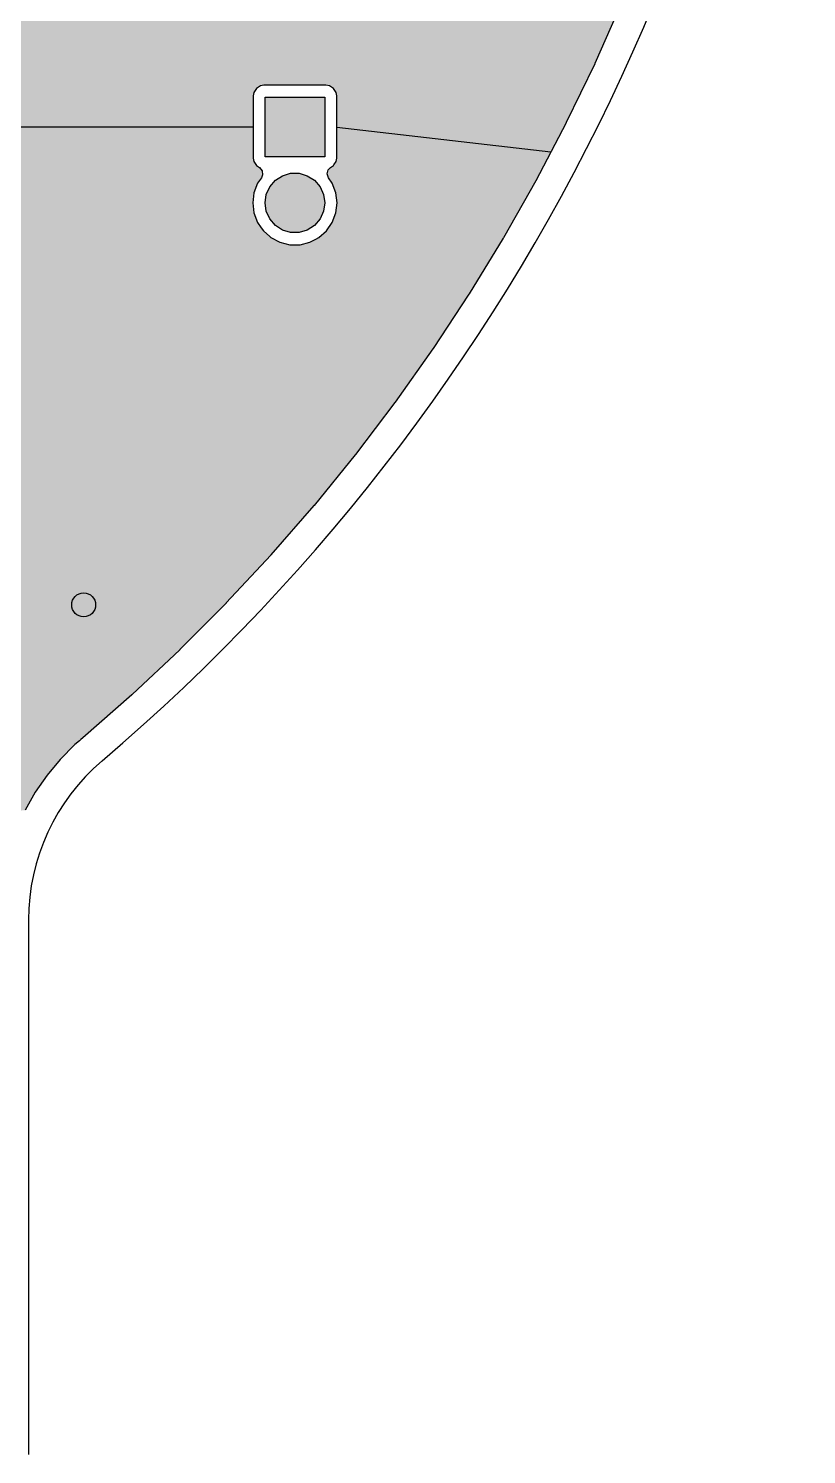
# Model space of a CAD drawing. Header units: millimetres. Extents: x -3894 to -3474, y -291 to 6.
# Drawn here: x -3529.58 to -3516.56, y -123.37 to -99.5 of the extents above; entities that cross this region are included whole.
import ezdxf

# ---------------------------------------------------------------- set-up
doc = ezdxf.new("R2010")
doc.units = ezdxf.units.MM
doc.layers.add('BLACK', color=7, linetype='Continuous')

msp = doc.modelspace()

# ---------------------------------------------------------------- hatches: boundary and pattern name
h = msp.add_hatch(color=256)
h.dxf.hatch_style = 1
h.paths.add_polyline_path([(-3527.006, -93.348), (-3526.947, -93.323), (-3530.779, -90.606), (-3530.789, -90.684), (-3530.849, -90.83), (-3530.946, -90.956), (-3531.071, -91.052), (-3531.217, -91.112), (-3531.287, -91.122), (-3531.374, -91.133), (-3531.461, -91.122), (-3531.531, -91.112), (-3531.604, -91.082), (-3535.62, -97.256), (-3535.572, -97.319), (-3535.511, -97.465), (-3535.491, -97.622), (-3535.511, -97.779), (-3535.572, -97.925), (-3535.668, -98.05), (-3535.794, -98.146), (-3535.94, -98.207), (-3535.992, -98.214), (-3535.553, -101.144), (-3525.825, -101.144), (-3525.825, -100.624), (-3525.813, -100.566), (-3525.813, -100.566), (-3525.769, -100.499), (-3525.703, -100.455), (-3525.644, -100.443), (-3525.644, -100.443), (-3524.605, -100.443), (-3524.605, -100.443), (-3524.546, -100.455), (-3524.546, -100.455), (-3524.48, -100.499), (-3524.436, -100.566), (-3524.436, -100.566), (-3524.424, -100.624), (-3524.424, -100.624), (-3524.424, -101.144), (-3520.838, -101.559), (-3520.584, -101.074), (-3520.582, -101.071), (-3520.106, -100.085), (-3520.105, -100.081), (-3519.662, -99.08), (-3519.66, -99.076), (-3519.251, -98.06), (-3519.25, -98.057), (-3518.875, -97.028), (-3518.874, -97.024), (-3518.533, -95.984), (-3518.532, -95.98), (-3518.226, -94.929), (-3518.225, -94.925), (-3517.954, -93.864), (-3517.953, -93.86), (-3517.718, -92.791), (-3517.718, -92.787), (-3517.518, -91.71), (-3517.517, -91.706), (-3517.354, -90.624), (-3517.353, -90.62), (-3517.226, -89.532), (-3517.226, -89.528), (-3517.135, -88.437), (-3517.134, -88.433), (-3517.107, -87.887), (-3519.667, -88.253), (-3519.687, -88.32), (-3519.78, -88.494), (-3519.905, -88.646), (-3519.973, -88.703), (-3520.001, -88.735), (-3520.019, -88.803), (-3519.997, -88.869), (-3519.991, -88.878), (-3519.93, -89.037), (-3519.91, -89.206), (-3519.93, -89.375), (-3519.991, -89.534), (-3520.087, -89.674), (-3520.171, -89.748), (-3520.207, -89.805), (-3520.208, -89.875), (-3520.171, -89.934), (-3520.087, -90.008), (-3519.991, -90.148), (-3519.93, -90.307), (-3519.91, -90.476), (-3519.93, -90.645), (-3519.991, -90.804), (-3520.087, -90.944), (-3520.171, -91.018), (-3520.207, -91.075), (-3520.208, -91.145), (-3520.171, -91.204), (-3520.087, -91.278), (-3519.991, -91.418), (-3519.93, -91.577), (-3519.91, -91.746), (-3519.93, -91.915), (-3519.991, -92.074), (-3520.087, -92.214), (-3520.171, -92.288), (-3520.207, -92.345), (-3520.208, -92.415), (-3520.171, -92.474), (-3520.087, -92.548), (-3519.991, -92.688), (-3519.964, -92.758), (-3519.94, -92.822), (-3519.93, -92.847), (-3519.91, -93.016), (-3519.93, -93.185), (-3519.991, -93.344), (-3520.087, -93.484), (-3520.215, -93.597), (-3520.365, -93.676), (-3520.53, -93.716), (-3520.7, -93.716), (-3520.866, -93.676), (-3521.016, -93.597), (-3521.052, -93.565), (-3521.144, -93.484), (-3521.178, -93.434), (-3521.24, -93.344), (-3521.301, -93.185), (-3521.321, -93.016), (-3521.311, -92.932), (-3525.666, -92.993), (-3525.676, -93.072), (-3525.737, -93.218), (-3525.833, -93.343), (-3525.959, -93.439), (-3526.078, -93.489), (-3526.121, -93.519), (-3526.153, -93.581), (-3526.145, -93.651), (-3526.118, -93.715), (-3526.118, -93.715), (-3526.098, -93.872), (-3526.105, -93.924), (-3526.118, -94.029), (-3526.179, -94.175), (-3526.275, -94.3), (-3526.401, -94.397), (-3526.547, -94.457), (-3526.651, -94.471), (-3526.703, -94.478), (-3526.782, -94.468), (-3526.86, -94.457), (-3527.006, -94.397), (-3527.132, -94.3), (-3527.228, -94.175), (-3527.289, -94.029), (-3527.289, -94.029), (-3527.309, -93.872), (-3527.289, -93.715), (-3527.289, -93.715), (-3527.228, -93.569), (-3527.132, -93.444)])
h = msp.add_hatch(color=256)
h.dxf.hatch_style = 1
h.paths.add_polyline_path([(-3524.624, -100.644), (-3525.624, -100.644), (-3525.624, -101.644), (-3524.624, -101.644)])
h.paths.add_polyline_path([(-3524.624, -102.414), (-3524.645, -102.273), (-3524.704, -102.144), (-3524.797, -102.036), (-3524.917, -101.959), (-3525.053, -101.919), (-3525.196, -101.919), (-3525.332, -101.959), (-3525.452, -102.036), (-3525.545, -102.144), (-3525.604, -102.273), (-3525.624, -102.414), (-3525.604, -102.555), (-3525.545, -102.684), (-3525.452, -102.792), (-3525.332, -102.869), (-3525.196, -102.909), (-3525.053, -102.909), (-3524.917, -102.869), (-3524.797, -102.792), (-3524.704, -102.684), (-3524.645, -102.555)])
h = msp.add_hatch(color=256)
h.dxf.hatch_style = 1
h.paths.add_polyline_path([(-3524.115, -106.63), (-3524.112, -106.626), (-3523.45, -105.754), (-3523.448, -105.751), (-3522.815, -104.858), (-3522.813, -104.854), (-3522.211, -103.94), (-3522.208, -103.937), (-3521.637, -103.003), (-3521.635, -103), (-3521.094, -102.047), (-3521.092, -102.044), (-3520.838, -101.559), (-3524.424, -101.144), (-3524.424, -101.664), (-3524.424, -101.664), (-3524.436, -101.722), (-3524.472, -101.777), (-3524.48, -101.788), (-3524.529, -101.821), (-3524.567, -101.861), (-3524.584, -101.929), (-3524.562, -101.995), (-3524.5, -102.086), (-3524.439, -102.245), (-3524.419, -102.414), (-3524.439, -102.583), (-3524.5, -102.742), (-3524.596, -102.882), (-3524.724, -102.995), (-3524.776, -103.022), (-3524.874, -103.074), (-3525.039, -103.114), (-3525.209, -103.114), (-3525.375, -103.074), (-3525.378, -103.072), (-3525.525, -102.995), (-3525.547, -102.976), (-3525.653, -102.882), (-3525.687, -102.832), (-3525.749, -102.742), (-3525.81, -102.583), (-3525.83, -102.414), (-3525.81, -102.245), (-3525.749, -102.086), (-3525.749, -102.086), (-3525.686, -101.995), (-3525.666, -101.944), (-3525.675, -101.875), (-3525.72, -101.821), (-3525.769, -101.788), (-3525.813, -101.722), (-3525.813, -101.722), (-3525.825, -101.664), (-3525.825, -101.144), (-3535.553, -101.144), (-3534.236, -109.947), (-3534.157, -109.936), (-3534.001, -109.957), (-3534.001, -109.957), (-3533.897, -110), (-3533.855, -110.017), (-3533.729, -110.114), (-3533.633, -110.239), (-3533.572, -110.385), (-3533.552, -110.542), (-3533.572, -110.699), (-3533.633, -110.845), (-3533.729, -110.97), (-3533.855, -111.066), (-3534.001, -111.127), (-3534.105, -111.141), (-3534.157, -111.148), (-3534.236, -111.137), (-3534.314, -111.127), (-3534.46, -111.066), (-3534.523, -111.018), (-3535.766, -112.091), (-3535.706, -112.237), (-3535.688, -112.374), (-3535.685, -112.393), (-3535.706, -112.55), (-3535.766, -112.696), (-3535.863, -112.822), (-3535.988, -112.918), (-3536.061, -112.948), (-3529.643, -112.584), (-3529.643, -112.584), (-3529.471, -112.283), (-3529.471, -112.283), (-3529.273, -111.998), (-3529.052, -111.731), (-3528.808, -111.485), (-3528.808, -111.485), (-3528.732, -111.42), (-3528.732, -111.42), (-3528.709, -111.4), (-3528.709, -111.4), (-3528.677, -111.373), (-3528.675, -111.371), (-3527.853, -110.648), (-3527.85, -110.645), (-3527.053, -109.895), (-3527.05, -109.892), (-3526.278, -109.116), (-3526.275, -109.113), (-3525.529, -108.311), (-3525.527, -108.308), (-3524.808, -107.482), (-3524.805, -107.479)])

# ---------------------------------------------------------------- linework, layer by layer
for p, q in [((-3525.825, -101.144), (-3535.578, -101.144)), ((-3524.424, -101.144), (-3520.838, -101.559))]:
    msp.add_line(p, q)
at = {"layer": 'BLACK', "linetype": 'Continuous'}
for p, q in [((-3519.662, -99.08), (-3520.105, -100.081)), ((-3520.106, -100.085), (-3520.582, -101.071)), ((-3520.105, -100.081), (-3520.106, -100.085)), ((-3525.769, -100.499), (-3525.813, -100.566)), ((-3525.703, -100.455), (-3525.769, -100.499)), ((-3525.644, -100.443), (-3525.703, -100.455)), ((-3525.703, -100.455), (-3525.703, -100.455)), ((-3524.605, -100.443), (-3525.644, -100.443)), ((-3525.644, -100.443), (-3525.644, -100.443)), ((-3524.546, -100.455), (-3524.605, -100.443)), ((-3524.605, -100.443), (-3524.605, -100.443)), ((-3524.48, -100.499), (-3524.546, -100.455)), ((-3524.546, -100.455), (-3524.546, -100.455)), ((-3524.436, -100.566), (-3524.48, -100.499)), ((-3525.813, -100.566), (-3525.825, -100.624)), ((-3525.825, -100.624), (-3525.825, -101.664)), ((-3525.813, -100.566), (-3525.813, -100.566)), ((-3525.624, -101.644), (-3525.624, -100.644)), ((-3525.624, -100.644), (-3524.624, -100.644)), ((-3524.624, -100.644), (-3524.624, -101.644)), ((-3524.424, -100.624), (-3524.436, -100.566)), ((-3524.436, -100.566), (-3524.436, -100.566)), ((-3524.424, -101.664), (-3524.424, -100.624)), ((-3524.424, -100.624), (-3524.424, -100.624)), ((-3520.584, -101.074), (-3521.092, -102.044)), ((-3520.582, -101.071), (-3520.584, -101.074)), ((-3525.825, -101.664), (-3525.813, -101.722)), ((-3524.624, -101.644), (-3525.624, -101.644)), ((-3524.436, -101.722), (-3524.424, -101.664)), ((-3524.424, -101.664), (-3524.424, -101.664)), ((-3525.813, -101.722), (-3525.813, -101.722)), ((-3525.813, -101.722), (-3525.769, -101.788)), ((-3525.769, -101.788), (-3525.72, -101.821)), ((-3525.72, -101.821), (-3525.675, -101.875)), ((-3525.675, -101.875), (-3525.666, -101.944)), ((-3525.332, -101.959), (-3525.196, -101.919)), ((-3525.196, -101.919), (-3525.053, -101.919)), ((-3525.053, -101.919), (-3524.917, -101.959)), ((-3524.584, -101.929), (-3524.567, -101.861)), ((-3524.562, -101.995), (-3524.584, -101.929)), ((-3524.567, -101.861), (-3524.529, -101.821)), ((-3524.529, -101.821), (-3524.48, -101.788)), ((-3524.48, -101.788), (-3524.472, -101.777)), ((-3524.472, -101.777), (-3524.436, -101.722)), ((-3524.436, -101.722), (-3524.436, -101.722)), ((-3524.436, -101.722), (-3524.436, -101.722)), ((-3525.749, -102.086), (-3525.81, -102.245)), ((-3525.686, -101.995), (-3525.749, -102.086)), ((-3525.749, -102.086), (-3525.749, -102.086)), ((-3525.666, -101.944), (-3525.686, -101.995)), ((-3525.604, -102.273), (-3525.545, -102.144)), ((-3525.545, -102.144), (-3525.452, -102.036)), ((-3525.452, -102.036), (-3525.332, -101.959)), ((-3524.917, -101.959), (-3524.797, -102.036)), ((-3524.797, -102.036), (-3524.704, -102.144)), ((-3524.704, -102.144), (-3524.645, -102.273)), ((-3524.5, -102.086), (-3524.562, -101.995)), ((-3524.439, -102.245), (-3524.5, -102.086)), ((-3524.5, -102.086), (-3524.5, -102.086)), ((-3524.5, -102.086), (-3524.5, -102.086)), ((-3521.094, -102.047), (-3521.635, -103)), ((-3521.092, -102.044), (-3521.094, -102.047)), ((-3525.81, -102.245), (-3525.83, -102.414)), ((-3525.83, -102.414), (-3525.81, -102.583)), ((-3525.81, -102.245), (-3525.81, -102.245)), ((-3525.624, -102.414), (-3525.604, -102.273)), ((-3525.604, -102.555), (-3525.624, -102.414)), ((-3524.645, -102.273), (-3524.624, -102.414)), ((-3524.624, -102.414), (-3524.645, -102.555)), ((-3524.419, -102.414), (-3524.439, -102.245)), ((-3524.439, -102.583), (-3524.419, -102.414)), ((-3525.81, -102.583), (-3525.81, -102.583)), ((-3525.81, -102.583), (-3525.749, -102.742)), ((-3525.545, -102.684), (-3525.604, -102.555)), ((-3524.645, -102.555), (-3524.704, -102.684)), ((-3524.5, -102.742), (-3524.439, -102.583)), ((-3525.749, -102.742), (-3525.687, -102.832)), ((-3525.687, -102.832), (-3525.653, -102.882)), ((-3525.653, -102.882), (-3525.547, -102.976)), ((-3525.452, -102.792), (-3525.545, -102.684)), ((-3525.332, -102.869), (-3525.452, -102.792)), ((-3525.196, -102.909), (-3525.332, -102.869)), ((-3524.917, -102.869), (-3525.053, -102.909)), ((-3524.797, -102.792), (-3524.917, -102.869)), ((-3524.704, -102.684), (-3524.797, -102.792)), ((-3524.724, -102.995), (-3524.596, -102.882)), ((-3524.596, -102.882), (-3524.5, -102.742)), ((-3525.547, -102.976), (-3525.525, -102.995)), ((-3525.525, -102.995), (-3525.378, -103.072)), ((-3525.378, -103.072), (-3525.375, -103.074)), ((-3525.375, -103.074), (-3525.209, -103.114)), ((-3525.209, -103.114), (-3525.039, -103.114)), ((-3525.053, -102.909), (-3525.196, -102.909)), ((-3525.039, -103.114), (-3524.874, -103.074)), ((-3524.874, -103.074), (-3524.776, -103.022)), ((-3524.776, -103.022), (-3524.724, -102.995)), ((-3524.724, -102.995), (-3524.724, -102.995)), ((-3524.724, -102.995), (-3524.724, -102.995)), ((-3521.637, -103.003), (-3522.208, -103.937)), ((-3521.635, -103), (-3521.637, -103.003)), ((-3522.211, -103.94), (-3522.813, -104.854)), ((-3522.208, -103.937), (-3522.211, -103.94)), ((-3522.815, -104.858), (-3523.448, -105.751)), ((-3522.813, -104.854), (-3522.815, -104.858)), ((-3523.45, -105.754), (-3524.112, -106.626)), ((-3523.448, -105.751), (-3523.45, -105.754)), ((-3524.115, -106.63), (-3524.805, -107.479)), ((-3524.112, -106.626), (-3524.115, -106.63)), ((-3524.808, -107.482), (-3525.527, -108.308)), ((-3524.805, -107.479), (-3524.808, -107.482)), ((-3525.529, -108.311), (-3526.275, -109.113)), ((-3525.527, -108.308), (-3525.529, -108.311)), ((-3526.278, -109.116), (-3527.05, -109.892)), ((-3526.275, -109.113), (-3526.278, -109.116)), ((-3527.053, -109.895), (-3527.85, -110.645)), ((-3527.05, -109.892), (-3527.053, -109.895)), ((-3527.853, -110.648), (-3528.675, -111.371)), ((-3527.85, -110.645), (-3527.853, -110.648)), ((-3528.808, -111.485), (-3529.052, -111.731)), ((-3528.732, -111.42), (-3528.808, -111.485)), ((-3528.808, -111.485), (-3528.808, -111.485)), ((-3528.709, -111.4), (-3528.732, -111.42)), ((-3528.732, -111.42), (-3528.732, -111.42)), ((-3528.677, -111.373), (-3528.709, -111.4)), ((-3528.709, -111.4), (-3528.709, -111.4)), ((-3528.675, -111.371), (-3528.677, -111.373)), ((-3529.052, -111.731), (-3529.273, -111.998)), ((-3529.273, -111.998), (-3529.471, -112.283)), ((-3529.273, -111.998), (-3529.273, -111.998)), ((-3529.471, -112.283), (-3529.643, -112.584)), ((-3529.471, -112.283), (-3529.471, -112.283)), ((-3529.584, -114.419), (-3529.584, -123.369))]:
    msp.add_line(p, q, dxfattribs=at)
at = {"layer": 'BLACK'}
msp.add_circle((-3528.661, -109.145), 0.2, dxfattribs=at)
for centre, radius, start, end in [((-3550.061, -86.239), 33.5, 310.393, 360), ((-3526.083, -114.42), 3.501, 130.3949, 179.9984)]:
    msp.add_arc(centre, radius, start, end, dxfattribs=at)

doc.saveas('drawing.dxf')
